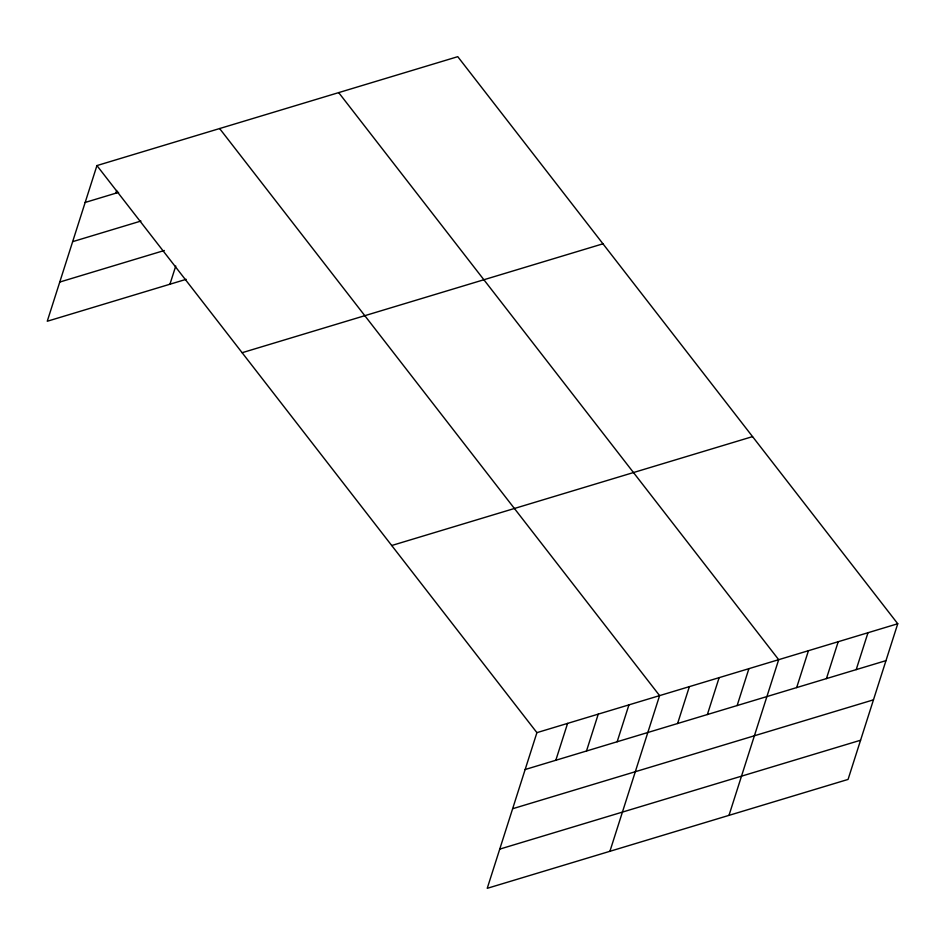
<?xml version="1.0" encoding="UTF-8"?>
<svg xmlns="http://www.w3.org/2000/svg" width="945" height="945" viewBox="0 0 945 945"><rect width="100%" height="100%" fill="white"/><g stroke="black" fill="none" stroke-linecap="round" stroke-linejoin="round"><path stroke-width="1.42" d="M897.75 623.747L536.914 732.647L487.23 888.324L848.067 779.424L897.75 623.747L457.77 56.676L96.933 165.576L47.25 321.253L186.165 279.33M115.833 193.205L116.707 190.465M169.935 284.221L175.746 266.029M555.814 760.276L567.591 723.386M586.491 751.015L598.256 714.125M617.156 741.754L628.933 704.875M609.915 851.291L659.598 695.614L219.618 128.544M677.6 723.516L689.366 686.637M707.368 714.538L719.133 677.648M737.135 705.549L748.901 668.67M728.997 815.358L778.68 659.681L338.688 92.61M796.67 687.582L808.447 650.703M826.438 678.604L838.215 641.714M856.205 669.615L867.982 632.737M85.156 202.454L118.621 192.355M72.647 241.66L140.959 221.047M59.759 282.047L164.324 250.496M242.133 352.709L602.957 243.81M391.726 545.513L752.551 436.614M525.148 769.525L885.973 660.638M512.639 808.731L873.463 699.843M499.74 849.118L860.576 740.23M96.933 165.576L536.914 732.647"/></g></svg>
